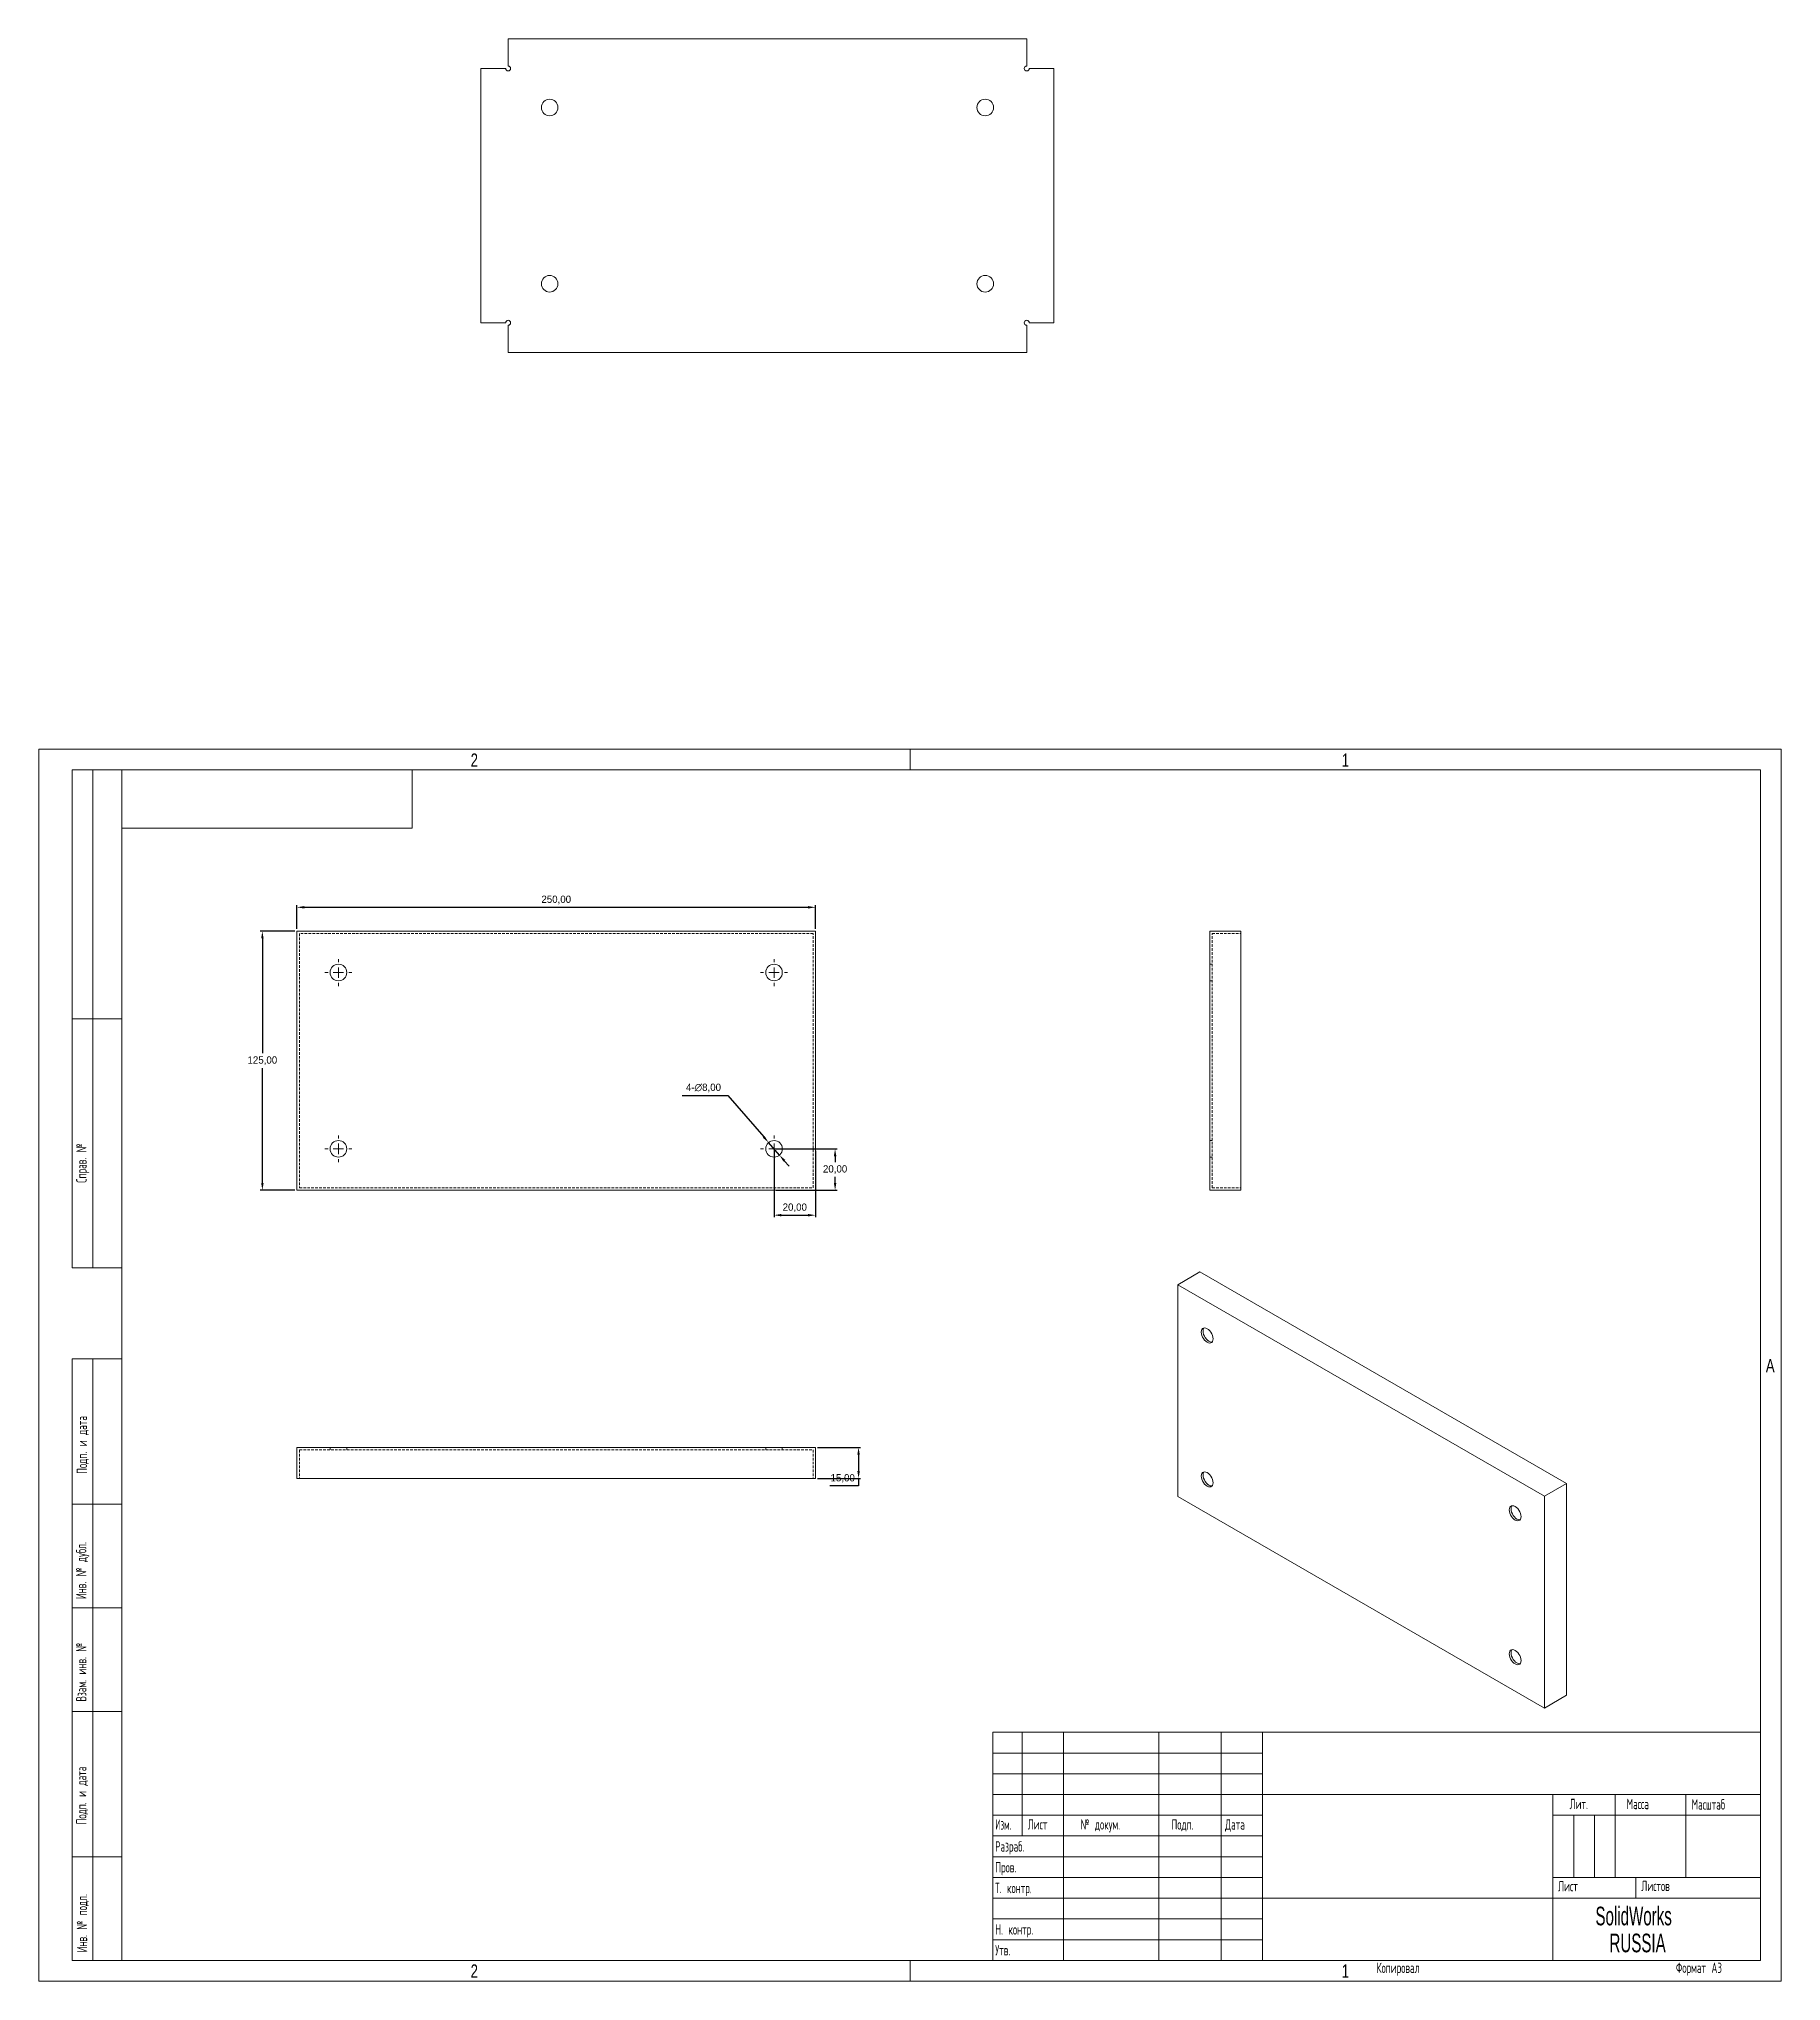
# Model space of a CAD drawing. Header units: millimetres. Extents: x -227 to 613, y -148 to 789.
import ezdxf

# ---------------------------------------------------------------- set-up
doc = ezdxf.new("R2010")
doc.units = ezdxf.units.MM
doc.header["$PDSIZE"] = -1
doc.linetypes.add('HIDDEN', pattern=[1.905, 1.27, -0.635])
doc.layers.add('bz', color=3, linetype='Continuous')
doc.layers.add('ОСЕВЫЕ', color=7, linetype='Continuous')
doc.styles.add('SLDTEXTSTYLE0', font='TXT', dxfattribs={"width": 0.605, "bigfont": 'bigfont'})
doc.styles.add('SLDTEXTSTYLE1', font='TXT', dxfattribs={"width": 0.55152, "bigfont": 'bigfont'})
doc.styles.add('SLDTEXTSTYLE2', font='TXT', dxfattribs={"width": 0.605})
doc.styles.add('SLDTEXTSTYLE3', font='TXT', dxfattribs={"width": 0.75})
doc.dimstyles.new('自用', dxfattribs={"dimtxt": 3.5, "dimasz": 3.556, "dimexe": 1, "dimexo": 1, "dimgap": 1.524, "dimtad": 1, "dimtih": 1, "dimtoh": 1, "dimzin": 0, "dimtxsty": 'Standard', "dimcen": 2.5, "dimazin": 0, "dimtfac": 1, "dimtmove": 0, "dimatfit": 3, "dimfxl": 0, "dimtzin": 0, "dimarcsym": 0})

# ---------------------------------------------------------------- blocks, each defined once
blk = doc.blocks.new('SW_NOTE_0')
at = {"color": 0, "linetype": 'Continuous', "lineweight": 0, "char_height": 4.5, "attachment_point": 1, "style": 'SLDTEXTSTYLE2'}
for s, insert in [('SolidWorks', (0, 5.8)), ('RUSSIA', (3.38, -0.7))]:
    blk.add_mtext(s, dxfattribs=dict(at, insert=insert))
blk = doc.blocks.new('SW_CENTERMARKSYMBOL_0')
at = {"color": 0, "linetype": 'Continuous', "lineweight": 0}
for p, q in [((-2.5, 0), (-3.25, 0)), ((0, 0), (-1.25, 0)), ((0, 2.5), (0, 3.25)), ((0, 0), (0, 1.25)), ((0, 0), (0, -1.25)), ((0, 0), (1.25, 0)), ((2.5, 0), (3.25, 0)), ((0, -2.5), (0, -3.25))]:
    blk.add_line(p, q, dxfattribs=at)
blk = doc.blocks.new('SW_CENTERMARKSYMBOL_1')
at = {"color": 0, "linetype": 'Continuous', "lineweight": 0}
for p, q in [((-2.5, 0), (-3.25, 0)), ((0, 0), (-1.25, 0)), ((0, 2.5), (0, 3.25)), ((0, 0), (0, 1.25)), ((0, 0), (0, -1.25)), ((0, 0), (1.25, 0)), ((2.5, 0), (3.25, 0)), ((0, -2.5), (0, -3.25))]:
    blk.add_line(p, q, dxfattribs=at)
blk = doc.blocks.new('SW_CENTERMARKSYMBOL_2')
at = {"color": 0, "linetype": 'Continuous', "lineweight": 0}
for p, q in [((-2.5, 0), (-3.25, 0)), ((0, 0), (-1.25, 0)), ((0, 2.5), (0, 3.25)), ((0, 0), (0, 1.25)), ((0, 0), (0, -1.25)), ((0, 0), (1.25, 0)), ((2.5, 0), (3.25, 0)), ((0, -2.5), (0, -3.25))]:
    blk.add_line(p, q, dxfattribs=at)
blk = doc.blocks.new('SW_CENTERMARKSYMBOL_3')
at = {"color": 0, "linetype": 'Continuous', "lineweight": 0}
for p, q in [((-2.5, 0), (-3.25, 0)), ((0, 0), (-1.25, 0)), ((0, 2.5), (0, 3.25)), ((0, 0), (0, 1.25)), ((0, 0), (0, -1.25)), ((0, 0), (1.25, 0)), ((2.5, 0), (3.25, 0)), ((0, -2.5), (0, -3.25))]:
    blk.add_line(p, q, dxfattribs=at)
blk = doc.blocks.new('*D6')
at = {"layer": 'bz', "color": 0, "lineweight": -2, "transparency": 16777216}
for p, q in [((-102.87, 359.64), (-102.87, 371.09)), ((-99.32, 370.09), (143.57, 370.09)), ((147.13, 359.64), (147.13, 371.09))]:
    blk.add_line(p, q, dxfattribs=at)
at = {"layer": 'bz', "color": 0, "transparency": 16777216}
for points in [[(-99.32, 370.68), (-99.32, 369.49), (-102.87, 370.09)], [(143.57, 370.68), (143.57, 369.49), (147.13, 370.09)]]:
    blk.add_solid(points, dxfattribs=at)
at = {"layer": 'Defpoints', "color": 0, "transparency": 16777216}
for p in [(147.13, 370.09), (-102.87, 358.64), (147.13, 358.64)]:
    blk.add_point(p, dxfattribs=at)
at = {"layer": 'bz', "color": 0, "transparency": 16777216, "insert": (22.13, 373.65), "char_height": 3.5, "attachment_point": 5}
blk.add_mtext('250,00', dxfattribs=at)
blk = doc.blocks.new('*D7')
at = {"layer": 'bz', "color": 0, "lineweight": -2, "transparency": 16777216}
for p, q in [((-103.87, 358.64), (-120.56, 358.64)), ((-119.56, 355.09), (-119.56, 299.71)), ((-119.56, 237.2), (-119.56, 292.58)), ((-103.87, 233.64), (-120.56, 233.64))]:
    blk.add_line(p, q, dxfattribs=at)
at = {"layer": 'bz', "color": 0, "transparency": 16777216}
for points in [[(-120.15, 355.09), (-118.96, 355.09), (-119.56, 358.64)], [(-120.15, 237.2), (-118.96, 237.2), (-119.56, 233.64)]]:
    blk.add_solid(points, dxfattribs=at)
at = {"layer": 'Defpoints', "color": 0, "transparency": 16777216}
for p in [(-102.87, 358.64), (-119.56, 233.64), (-102.87, 233.64)]:
    blk.add_point(p, dxfattribs=at)
at = {"layer": 'bz', "color": 0, "transparency": 16777216, "insert": (-119.56, 296.14), "char_height": 3.5, "attachment_point": 5}
blk.add_mtext('125,00', dxfattribs=at)
blk = doc.blocks.new('*D8')
at = {"layer": 'bz', "color": 0, "lineweight": -2, "transparency": 16777216}
for p, q in [((128.13, 253.64), (157.57, 253.64)), ((156.57, 250.09), (156.57, 247.21)), ((156.57, 237.2), (156.57, 240.08)), ((128.13, 233.64), (157.57, 233.64))]:
    blk.add_line(p, q, dxfattribs=at)
at = {"layer": 'bz', "color": 0, "transparency": 16777216}
for points in [[(155.98, 250.09), (157.17, 250.09), (156.57, 253.64)], [(155.98, 237.2), (157.17, 237.2), (156.57, 233.64)]]:
    blk.add_solid(points, dxfattribs=at)
at = {"layer": 'Defpoints', "color": 0, "transparency": 16777216}
for p in [(127.13, 253.64), (127.13, 233.64), (156.57, 233.64)]:
    blk.add_point(p, dxfattribs=at)
at = {"layer": 'bz', "color": 0, "transparency": 16777216, "insert": (156.57, 243.64), "char_height": 3.5, "attachment_point": 5}
blk.add_mtext('20,00', dxfattribs=at)
blk = doc.blocks.new('*D9')
at = {"layer": 'bz', "color": 0, "lineweight": -2, "transparency": 16777216}
for p, q in [((127.13, 252.64), (127.13, 220.64)), ((147.13, 252.64), (147.13, 220.64)), ((130.68, 221.64), (143.57, 221.64))]:
    blk.add_line(p, q, dxfattribs=at)
at = {"layer": 'bz', "color": 0, "transparency": 16777216}
for points in [[(130.68, 222.24), (130.68, 221.05), (127.13, 221.64)], [(143.57, 222.24), (143.57, 221.05), (147.13, 221.64)]]:
    blk.add_solid(points, dxfattribs=at)
at = {"layer": 'Defpoints', "color": 0, "transparency": 16777216}
for p in [(127.13, 253.64), (147.13, 253.64), (147.13, 221.64)]:
    blk.add_point(p, dxfattribs=at)
at = {"layer": 'bz', "color": 0, "transparency": 16777216, "insert": (137.13, 225.21), "char_height": 3.5, "attachment_point": 5}
blk.add_mtext('20,00', dxfattribs=at)
blk = doc.blocks.new('*D10')
at = {"layer": 'bz', "color": 0, "lineweight": -2, "transparency": 16777216}
for p, q in [((82.91, 279.42), (104.85, 279.42)), ((104.85, 279.42), (122.19, 259.36)), ((129.74, 250.61), (124.51, 256.67)), ((132.07, 247.92), (134.39, 245.23))]:
    blk.add_line(p, q, dxfattribs=at)
at = {"layer": 'bz', "color": 0, "transparency": 16777216}
for points in [[(122.64, 259.75), (121.74, 258.97), (124.51, 256.67)], [(132.52, 248.31), (131.62, 247.54), (129.74, 250.61)]]:
    blk.add_solid(points, dxfattribs=at)
at = {"layer": 'Defpoints', "color": 0, "transparency": 16777216}
for p in [(124.51, 256.67), (129.74, 250.61)]:
    blk.add_point(p, dxfattribs=at)
at = {"layer": 'bz', "color": 0, "transparency": 16777216, "insert": (93.12, 282.99), "char_height": 3.5, "attachment_point": 5}
blk.add_mtext('4-∅8,00', dxfattribs=at)
blk = doc.blocks.new('*D11')
at = {"layer": 'bz', "color": 0, "lineweight": -2, "transparency": 16777216}
for p, q in [((148.13, 109.7), (168.88, 109.7)), ((167.88, 106.15), (167.88, 98.26)), ((148.13, 94.7), (168.88, 94.7)), ((167.88, 94.7), (167.88, 91.15)), ((167.88, 91.15), (154.11, 91.15))]:
    blk.add_line(p, q, dxfattribs=at)
at = {"layer": 'bz', "color": 0, "transparency": 16777216}
for points in [[(167.29, 106.15), (168.48, 106.15), (167.88, 109.7)], [(167.29, 98.26), (168.48, 98.26), (167.88, 94.7)]]:
    blk.add_solid(points, dxfattribs=at)
at = {"layer": 'Defpoints', "color": 0, "transparency": 16777216}
for p in [(147.13, 109.7), (147.13, 94.7), (167.88, 94.7)]:
    blk.add_point(p, dxfattribs=at)
at = {"layer": 'bz', "color": 0, "transparency": 16777216, "insert": (160.24, 94.71), "char_height": 3.5, "attachment_point": 5}
blk.add_mtext('15,00', dxfattribs=at)

msp = doc.modelspace()

# ---------------------------------------------------------------- linework, layer by layer
at = {"color": 7, "linetype": 'Continuous', "lineweight": 15}
for p, q in [((-211.318, 196.313), (-211.318, 436.313)), ((-187.318, 436.313), (-211.318, 436.313)), ((-211.318, 196.313), (-211.318, 436.313)), ((-201.318, 196.313), (-201.318, 436.313)), ((-201.318, 196.313), (-201.318, 436.313)), ((-187.318, 436.313), (-187.318, -137.687)), ((602.682, 436.313), (-187.318, 436.313)), ((-187.318, 436.313), (-187.318, -137.687)), ((-47.318, 408.313), (-47.318, 436.313)), ((602.682, -137.687), (602.682, 436.313)), ((-187.318, 408.313), (-47.318, 408.313)), ((-102.872, 358.641), (-102.872, 233.641)), ((147.128, 358.641), (-102.872, 358.641)), ((147.128, 233.641), (147.128, 358.641)), ((337.168, 233.641), (337.168, 358.641)), ((337.168, 358.641), (352.168, 358.641)), ((352.168, 233.641), (352.168, 358.641)), ((-211.318, 316.313), (-187.318, 316.313)), ((-187.318, 316.313), (-211.318, 316.313)), ((-102.872, 233.641), (147.128, 233.641)), ((337.168, 233.641), (352.168, 233.641)), ((-211.318, 196.313), (-187.318, 196.313)), ((321.811, 188.136), (332.418, 194.259)), ((498.588, 86.085), (321.811, 188.136)), ((321.811, 188.136), (321.811, 86.068)), ((509.194, 92.208), (332.418, 194.259)), ((-211.318, -137.687), (-211.318, 152.313)), ((-211.318, 152.313), (-187.318, 152.313)), ((-201.318, -137.687), (-201.318, 152.313)), ((-102.872, 109.704), (-102.872, 94.704)), ((-102.872, 109.704), (147.128, 109.704)), ((147.128, 109.704), (147.128, 94.704)), ((-102.872, 94.704), (147.128, 94.704)), ((321.811, 86.068), (498.588, -15.983)), ((498.588, 86.085), (509.194, 92.208)), ((498.588, -15.983), (498.588, 86.085)), ((509.194, -9.86), (509.194, 92.208)), ((-187.318, 82.313), (-211.318, 82.313)), ((-187.318, 32.313), (-211.318, 32.313)), ((-187.318, -17.687), (-211.318, -17.687)), ((498.588, -15.983), (509.194, -9.86)), ((232.682, -27.687), (602.682, -27.687)), ((232.682, -27.687), (232.682, -137.687)), ((246.682, -77.687), (246.682, -27.687)), ((266.682, -27.687), (266.682, -137.687)), ((312.682, -27.687), (312.682, -137.687)), ((342.682, -27.687), (342.682, -137.687)), ((362.682, -27.687), (362.682, -137.687)), ((362.682, -57.687), (602.682, -57.687)), ((502.682, -57.687), (502.682, -137.687)), ((532.682, -57.687), (532.682, -97.687)), ((566.682, -57.687), (566.682, -97.687)), ((232.682, -67.687), (362.682, -67.687)), ((502.682, -67.687), (602.682, -67.687)), ((232.682, -77.687), (362.682, -77.687)), ((-211.318, -87.687), (-187.318, -87.687)), ((502.682, -97.687), (602.682, -97.687)), ((542.682, -97.687), (542.682, -107.687)), ((362.682, -107.687), (602.682, -107.687)), ((-211.318, -137.687), (-187.318, -137.687)), ((-187.318, -137.687), (602.682, -137.687))]:
    msp.add_line(p, q, dxfattribs=at)
at = {"color": 7, "linetype": 'HIDDEN', "lineweight": 0}
for p, q in [((-101.672, 357.441), (-101.672, 234.841)), ((145.928, 357.441), (-101.672, 357.441)), ((145.928, 234.841), (145.928, 357.441)), ((338.368, 357.441), (352.168, 357.441)), ((338.368, 234.841), (338.368, 357.441)), ((338.368, 342.641), (337.168, 342.641)), ((337.168, 334.641), (338.368, 334.641)), ((338.368, 257.641), (337.168, 257.641)), ((337.168, 249.641), (338.368, 249.641)), ((-101.672, 234.841), (145.928, 234.841)), ((338.368, 234.841), (352.168, 234.841)), ((-101.672, 108.504), (-101.672, 94.704)), ((-101.672, 108.504), (145.928, 108.504)), ((-86.872, 109.704), (-86.872, 108.504)), ((-78.872, 108.504), (-78.872, 109.704)), ((123.128, 109.704), (123.128, 108.504)), ((131.128, 108.504), (131.128, 109.704)), ((145.928, 108.504), (145.928, 94.704))]:
    msp.add_line(p, q, dxfattribs=at)
at = {"color": 7, "linetype": 'Continuous', "lineweight": 0}
for p, q in [((232.682, -37.687), (362.682, -37.687)), ((232.682, -47.687), (362.682, -47.687)), ((232.682, -57.687), (362.682, -57.687)), ((512.682, -67.687), (512.682, -97.687)), ((522.682, -67.687), (522.682, -97.687)), ((232.682, -87.687), (362.682, -87.687)), ((232.682, -97.687), (362.682, -97.687)), ((232.682, -107.687), (362.682, -107.687)), ((232.682, -117.687), (362.682, -117.687)), ((232.682, -127.687), (362.682, -127.687))]:
    msp.add_line(p, q, dxfattribs=at)
at = {"color": 7, "linetype": 'Continuous', "lineweight": 15, "flags": 128}
for points in [[(338.782, 162.008), (338.711, 162.776), (338.502, 163.587), (338.165, 164.4), (337.717, 165.176), (337.18, 165.875), (336.583, 166.462), (335.953, 166.907), (335.324, 167.188), (334.726, 167.292), (334.19, 167.212), (333.742, 166.954), (333.405, 166.529), (333.196, 165.959), (333.125, 165.273), (333.196, 164.506), (333.405, 163.695), (333.742, 162.881), (334.19, 162.105), (334.726, 161.406), (335.324, 160.82), (335.953, 160.374), (336.583, 160.093), (337.18, 159.989), (337.717, 160.069), (338.165, 160.328), (338.502, 160.752), (338.711, 161.322), (338.782, 162.008)], [(334.423, 167.271), (334.253, 167.019), (334.044, 166.449), (333.973, 165.763), (334.044, 164.996), (334.253, 164.184), (334.59, 163.371), (335.038, 162.595), (335.575, 161.896), (336.172, 161.31), (336.802, 160.864), (337.431, 160.583), (338.029, 160.479), (338.332, 160.5)], [(333.125, 95.867), (333.196, 95.1), (333.405, 94.289), (333.742, 93.475), (334.19, 92.699), (334.726, 92), (335.324, 91.414), (335.953, 90.969), (336.583, 90.687), (337.18, 90.584), (337.717, 90.663), (338.165, 90.922), (338.502, 91.346), (338.711, 91.916), (338.782, 92.602), (338.711, 93.37), (338.502, 94.181), (338.165, 94.995), (337.717, 95.77), (337.18, 96.469), (336.583, 97.056), (335.953, 97.501), (335.324, 97.782), (334.726, 97.886), (334.19, 97.806), (333.742, 97.548), (333.405, 97.123), (333.196, 96.553), (333.125, 95.867)], [(334.423, 97.865), (334.253, 97.613), (334.044, 97.043), (333.973, 96.357), (334.044, 95.59), (334.253, 94.778), (334.59, 93.965), (335.038, 93.189), (335.575, 92.49), (336.172, 91.904), (336.802, 91.458), (337.431, 91.177), (338.029, 91.073), (338.332, 91.094)], [(481.617, 79.551), (481.688, 78.783), (481.897, 77.972), (482.234, 77.158), (482.682, 76.382), (483.218, 75.684), (483.816, 75.097), (484.446, 74.652), (485.075, 74.37), (485.673, 74.267), (486.209, 74.346), (486.657, 74.605), (486.994, 75.03), (487.203, 75.599), (487.274, 76.285), (487.203, 77.053), (486.994, 77.864), (486.657, 78.678), (486.209, 79.453), (485.673, 80.152), (485.075, 80.739), (484.446, 81.184), (483.816, 81.465), (483.218, 81.569), (482.682, 81.489), (482.234, 81.231), (481.897, 80.806), (481.688, 80.236), (481.617, 79.551)], [(482.916, 81.548), (482.746, 81.296), (482.537, 80.726), (482.466, 80.04), (482.537, 79.273), (482.746, 78.462), (483.083, 77.648), (483.531, 76.872), (484.067, 76.173), (484.665, 75.587), (485.294, 75.141), (485.924, 74.86), (486.521, 74.756), (486.824, 74.777)], [(487.274, 6.879), (487.203, 7.647), (486.994, 8.458), (486.657, 9.272), (486.209, 10.047), (485.673, 10.746), (485.075, 11.333), (484.446, 11.778), (483.816, 12.059), (483.218, 12.163), (482.682, 12.083), (482.234, 11.825), (481.897, 11.4), (481.688, 10.83), (481.617, 10.145), (481.688, 9.377), (481.897, 8.566), (482.234, 7.752), (482.682, 6.976), (483.218, 6.278), (483.816, 5.691), (484.446, 5.246), (485.075, 4.964), (485.673, 4.861), (486.209, 4.94), (486.657, 5.199), (486.994, 5.624), (487.203, 6.193), (487.274, 6.879)], [(482.916, 12.142), (482.746, 11.89), (482.537, 11.32), (482.466, 10.634), (482.537, 9.867), (482.746, 9.056), (483.083, 8.242), (483.531, 7.466), (484.067, 6.767), (484.665, 6.181), (485.294, 5.736), (485.924, 5.454), (486.521, 5.351), (486.824, 5.371)]]:
    msp.add_lwpolyline(points, dxfattribs=at)
at = {"color": 7, "linetype": 'Continuous', "lineweight": 15}
for centre in [(-82.872, 338.641), (127.128, 338.641), (-82.872, 253.641), (127.128, 253.641)]:
    msp.add_circle(centre, 4, dxfattribs=at)
at = {"layer": 'ОСЕВЫЕ', "lineweight": 0}
for p, q in [((248.951, 788.834), (-1.049, 788.834)), ((-1.049, 788.834), (-1.049, 775.734)), ((248.951, 788.834), (248.951, 775.734)), ((-14.149, 774.534), (-14.149, 651.934)), ((-2.249, 774.534), (-14.149, 774.534)), ((262.051, 774.534), (250.151, 774.534)), ((262.051, 651.934), (262.051, 774.534)), ((-14.149, 651.934), (-2.249, 651.934)), ((-1.049, 637.634), (-1.049, 650.734)), ((248.951, 637.634), (248.951, 650.734)), ((250.151, 651.934), (262.051, 651.934)), ((-1.049, 637.634), (248.951, 637.634)), ((-227.318, 446.313), (612.682, 446.313)), ((-227.318, 446.313), (-227.318, -147.687)), ((612.682, 446.313), (612.682, -147.687)), ((-227.318, -147.687), (612.682, -147.687))]:
    msp.add_line(p, q, dxfattribs=at)
at = {"layer": 'ОСЕВЫЕ', "lineweight": 15}
for p, q in [((192.682, 446.313), (192.682, 436.313)), ((192.682, -137.687), (192.682, -147.687))]:
    msp.add_line(p, q, dxfattribs=at)
at = {"layer": 'ОСЕВЫЕ', "lineweight": 0}
for centre in [(18.951, 755.734), (228.951, 755.734), (18.951, 670.734), (228.951, 670.734)]:
    msp.add_circle(centre, 4, dxfattribs=at)
for centre, start, end in [((-1.049, 774.534), 180, 90), ((248.951, 774.534), 90, 0), ((-1.049, 651.934), 270, 180), ((248.951, 651.934), 0, 270)]:
    msp.add_arc(centre, 1.2, start, end, dxfattribs=at)

# ---------------------------------------------------------------- block references
at = {"color": 7, "linetype": 'Continuous', "lineweight": 0, "xscale": 2, "yscale": 2, "zscale": 2}
for name, p in [('SW_CENTERMARKSYMBOL_0', (-82.872, 338.641)), ('SW_CENTERMARKSYMBOL_3', (127.128, 338.641)), ('SW_CENTERMARKSYMBOL_1', (-82.872, 253.641)), ('SW_CENTERMARKSYMBOL_2', (127.128, 253.641)), ('SW_NOTE_0', (523.154, -123.371))]:
    msp.add_blockref(name, p, dxfattribs=at)

# ---------------------------------------------------------------- texts
at = {"color": 7, "linetype": 'Continuous', "lineweight": 0}
for s, insert, char_height, attachment_point, style in [('2', (-17.382, 444.253), 6.35, 2, 'SLDTEXTSTYLE3'), ('1', (402.618, 444.253), 6.35, 2, 'SLDTEXTSTYLE3'), ('A', (607.425, 152.253), 6.35, 2, 'SLDTEXTSTYLE3'), ('\\M+1844C\\M+18479\\M+18484.', (510.705, -59.765), 5, 1, 'SLDTEXTSTYLE0'), ('\\M+1844D\\M+18470\\M+18483\\M+18483\\M+18470', (538.209, -59.765), 5, 1, 'SLDTEXTSTYLE0'), ('\\M+1844D\\M+18470\\M+18483\\M+1848A\\M+18484\\M+18470\\M+18471', (569.533, -59.961), 5, 1, 'SLDTEXTSTYLE0'), ('\\M+18449\\M+18478\\M+1847D.', (233.76, -69.682), 5, 1, 'SLDTEXTSTYLE1'), ('\\M+1844C\\M+18479\\M+18483\\M+18484', (249.457, -69.575), 5, 1, 'SLDTEXTSTYLE0'), ('\\M+18782 \\M+18474\\M+18480\\M+1847B\\M+18485\\M+1847D.', (274.926, -69.624), 5, 1, 'SLDTEXTSTYLE0'), ('\\M+18450\\M+18480\\M+18474\\M+18481.', (318.762, -69.631), 5, 1, 'SLDTEXTSTYLE0'), ('\\M+18444\\M+18470\\M+18484\\M+18470', (344.628, -69.62), 5, 1, 'SLDTEXTSTYLE0'), ('\\M+18451\\M+18470\\M+18478\\M+18482\\M+18470\\M+18471.', (233.714, -80.229), 5, 1, 'SLDTEXTSTYLE0'), ('\\M+18450\\M+18482\\M+18480\\M+18472.', (233.795, -90.281), 5, 1, 'SLDTEXTSTYLE0'), ('\\M+18453. \\M+1847B\\M+18480\\M+1847E\\M+18484\\M+18482.', (233.686, -100.284), 5, 1, 'SLDTEXTSTYLE0'), ('\\M+1844C\\M+18479\\M+18483\\M+18484', (505.156, -99.37), 5, 1, 'SLDTEXTSTYLE0'), ('\\M+1844C\\M+18479\\M+18483\\M+18484\\M+18480\\M+18472', (545.278, -99.278), 5, 1, 'SLDTEXTSTYLE0'), ('\\M+1844E. \\M+1847B\\M+18480\\M+1847E\\M+18484\\M+18482.', (233.811, -120.25), 5, 1, 'SLDTEXTSTYLE0'), ('\\M+18454\\M+18484\\M+18472.', (233.783, -130.287), 5, 1, 'SLDTEXTSTYLE0'), ('2', (-17.382, -139.633), 6.35, 2, 'SLDTEXTSTYLE3'), ('1', (402.618, -139.633), 6.35, 2, 'SLDTEXTSTYLE3'), ('\\M+1844B\\M+18480\\M+18481\\M+18479\\M+18482\\M+18480\\M+18472\\M+18470\\M+1847C', (417.602, -138.75), 5, 1, 'SLDTEXTSTYLE0'), ('\\M+18455\\M+18480\\M+18482\\M+1847D\\M+18470\\M+18484 \\M+184403', (561.951, -138.72), 5, 1, 'SLDTEXTSTYLE0')]:
    msp.add_mtext(s, dxfattribs=dict(at, insert=insert, char_height=char_height, attachment_point=attachment_point, style=style))
at = {"color": 7, "linetype": 'Continuous', "lineweight": 0, "char_height": 5, "attachment_point": 1, "rotation": 90, "style": 'SLDTEXTSTYLE0'}
for s, insert in [('\\M+18452\\M+18481\\M+18482\\M+18470\\M+18472. \\M+18782', (-209.316, 237.218)), ('\\M+18450\\M+18480\\M+18474\\M+18481. \\M+18479 \\M+18474\\M+18470\\M+18484\\M+18470', (-209.032, 96.921)), ('\\M+18449\\M+1847E\\M+18472. \\M+18782 \\M+18474\\M+18485\\M+18471\\M+1847C.', (-209.418, 36.553)), ('\\M+18442\\M+18478\\M+18470\\M+1847D. \\M+18479\\M+1847E\\M+18472. \\M+18782', (-209.369, -12.888)), ('\\M+18450\\M+18480\\M+18474\\M+18481. \\M+18479 \\M+18474\\M+18470\\M+18484\\M+18470', (-209.348, -72.107)), ('\\M+18449\\M+1847E\\M+18472. \\M+18782 \\M+18481\\M+18480\\M+18474\\M+1847C.', (-209.009, -133.76))]:
    msp.add_mtext(s, dxfattribs=dict(at, insert=insert))

# ---------------------------------------------------------------- dimensions: what is measured, and where the dimension line sits
at = {"layer": 'bz'}
for base, p1, p2, picture, middle in [((147.128, 370.085), (-102.872, 358.641), (147.128, 358.641), '*D6', (22.128, 373.651)), ((147.128, 221.645), (127.128, 253.641), (147.128, 253.641), '*D9', (137.128, 225.211))]:
    dim = msp.add_linear_dim(base=base, p1=p1, p2=p2, dimstyle='自用', dxfattribs=at)
    dim.commit()
    dim.dimension.update_dxf_attribs({"geometry": picture, "text_midpoint": middle})
for base, p1, p2, picture, middle in [((-119.555, 233.641), (-102.872, 358.641), (-102.872, 233.641), '*D7', (-119.555, 296.141)), ((156.575, 233.641), (127.128, 253.641), (127.128, 233.641), '*D8', (156.575, 243.641)), ((167.885, 94.704), (147.128, 109.704), (147.128, 94.704), '*D11', (160.236, 94.714))]:
    dim = msp.add_linear_dim(base=base, p1=p1, p2=p2, angle=90, dimstyle='自用', dxfattribs=at)
    dim.commit()
    dim.dimension.update_dxf_attribs({"geometry": picture, "text_midpoint": middle})
dim = msp.add_diameter_dim_2p(p1=(129.743, 250.615), p2=(124.512, 256.668), text='4-<>', dimstyle='自用', dxfattribs=at)
dim.commit()
dim.dimension.update_dxf_attribs({"geometry": '*D10', "text_midpoint": (93.115, 279.423), "dimtype": 163})

doc.saveas('drawing.dxf')
